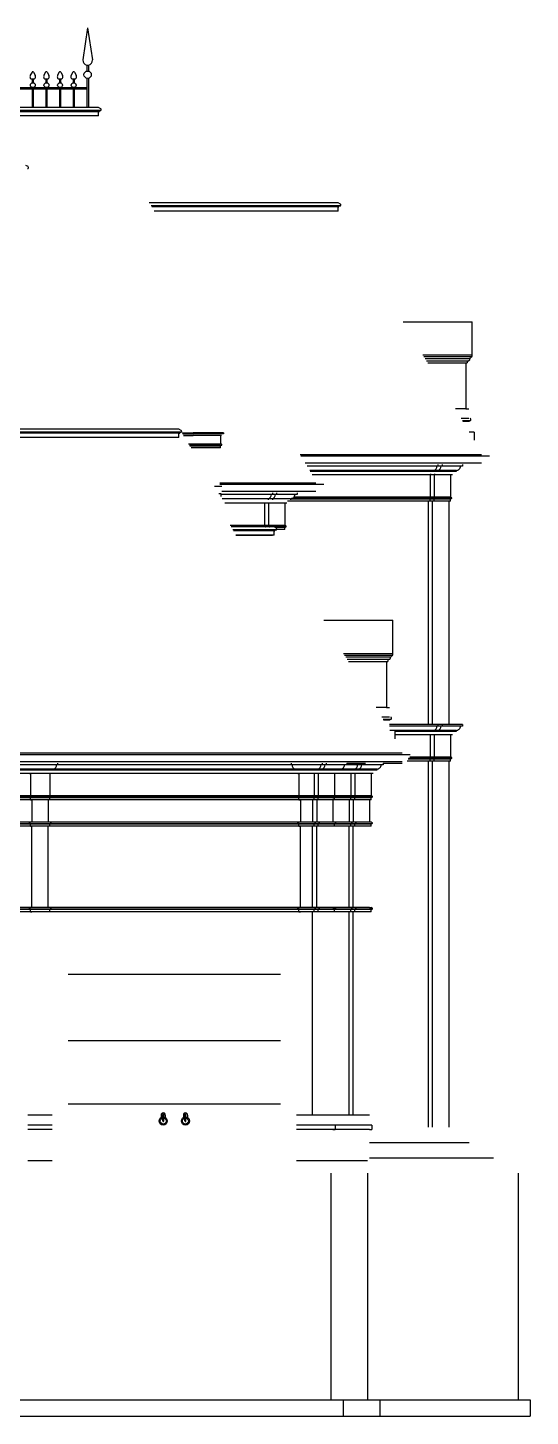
# Model space of a CAD drawing. Header units: metres. Extents: x 19367 to 20494, y -106 to 577.
# Drawn here: x 20247 to 20494, y -106 to 577 of the extents above; entities that cross this region are included whole.
import ezdxf

# ---------------------------------------------------------------- set-up
doc = ezdxf.new("R2010")
doc.units = ezdxf.units.M

msp = doc.modelspace()

# ---------------------------------------------------------------- linework, layer by layer
for p, q in [((20276.47, 576.53), (20274.17, 560.75)), ((20276.47, 576.53), (20278.78, 560.75)), ((20249.11, 554.66), (20248.25, 553.17)), ((20249.87, 554.66), (20250.73, 553.17)), ((20255.82, 554.66), (20254.96, 553.17)), ((20256.58, 554.66), (20257.44, 553.17)), ((20262.53, 554.66), (20261.67, 553.17)), ((20263.29, 554.66), (20264.15, 553.17)), ((20269.24, 554.66), (20268.38, 553.17)), ((20270, 554.66), (20270.86, 553.17)), ((20276.08, 558.14), (20276.08, 555.23)), ((20276.08, 558.14), (20276.86, 558.14)), ((20276.86, 558.14), (20276.86, 555.23)), ((20236.08, 547.11), (20276.08, 547.11)), ((20236.32, 546.59), (20276.08, 546.59)), ((20248.99, 551.43), (20249.99, 551.43)), ((20249.23, 551.43), (20249.23, 549.49)), ((20249.23, 547.11), (20249.23, 537.29)), ((20249.75, 551.43), (20249.75, 549.49)), ((20249.75, 547.11), (20249.75, 537.29)), ((20255.6, 547.11), (20276.08, 547.11)), ((20255.7, 551.43), (20256.7, 551.43)), ((20255.94, 551.43), (20255.94, 549.49)), ((20255.94, 547.11), (20255.94, 537.29)), ((20256.47, 551.43), (20256.47, 549.49)), ((20256.47, 547.11), (20256.47, 537.29)), ((20262.41, 551.43), (20263.42, 551.43)), ((20262.65, 551.43), (20262.65, 549.49)), ((20262.65, 547.11), (20262.65, 537.29)), ((20263.18, 551.43), (20263.18, 549.49)), ((20263.18, 547.11), (20263.18, 537.29)), ((20269.12, 551.43), (20270.13, 551.43)), ((20269.36, 551.43), (20269.36, 549.49)), ((20269.36, 547.11), (20269.36, 537.29)), ((20269.89, 551.43), (20269.89, 549.49)), ((20269.89, 547.11), (20269.89, 537.29)), ((20276.08, 551.66), (20276.08, 537.29)), ((20276.86, 551.66), (20276.86, 537.29)), ((20281.04, 533.29), (19871.13, 533.29)), ((20281.79, 537.29), (20056.09, 537.29)), ((20282.67, 535.79), (20056.09, 535.79)), ((20281.79, 535.29), (20056.09, 535.29)), ((20281.79, 533.29), (20281.04, 533.29)), ((20282.89, 536.74), (20281.79, 537.29)), ((20281.79, 535.29), (20282.17, 535.29)), ((20281.79, 533.29), (20281.79, 535.29)), ((20247.18, 508.26), (20246.09, 508.81)), ((20399.67, 490.44), (20306.76, 490.44)), ((20400.55, 488.94), (20307.66, 488.94)), ((20399.67, 488.44), (20307.96, 488.44)), ((20398.92, 486.44), (20309.16, 486.44)), ((20399.67, 486.44), (20398.92, 486.44)), ((20400.77, 489.89), (20399.67, 490.44)), ((20399.67, 488.44), (20400.05, 488.44)), ((20399.67, 486.44), (20399.67, 488.44)), ((20431.55, 432.06), (20465.58, 432.06)), ((20465.58, 414.96), (20465.58, 432.06)), ((20441.31, 415.79), (20465.58, 415.79)), ((20441.81, 414.96), (20465.17, 414.96)), ((20442.37, 414.03), (20464.44, 414.03)), ((20443.05, 412.89), (20463.1, 412.89)), ((20443.7, 411.81), (20462.38, 411.81)), ((20462.38, 411.81), (20463.1, 411.81)), ((20462.38, 411.81), (20462.38, 389.16)), ((20463.1, 412.89), (20463.93, 412.89)), ((20463.1, 412.89), (20463.1, 411.81)), ((20465.17, 414.55), (20464.75, 414.34)), ((20465.17, 414.96), (20465.17, 414.55)), ((20465.58, 414.96), (20465.17, 414.96)), ((20462.38, 389.16), (20457.29, 389.16)), ((20462.38, 389.16), (20463.82, 389.16)), ((20463.82, 384.5), (20460.09, 384.5)), ((20464.58, 383.34), (20460.78, 383.34)), ((20463.82, 383.02), (20460.97, 383.02)), ((20321.34, 379.2), (19973.1, 379.2)), ((20322.22, 377.7), (19974, 377.7)), ((20321.34, 377.2), (19974.3, 377.2)), ((20322.44, 378.65), (20321.34, 379.2)), ((20321.34, 377.2), (20321.72, 377.2)), ((20321.34, 375.2), (20321.34, 377.2)), ((20322.88, 377.37), (20328.39, 377.37)), ((20323.19, 376.87), (20328.39, 376.87)), ((20323.68, 376.06), (20328.39, 376.06)), ((20340.77, 377.37), (20328.39, 377.37)), ((20343.21, 376.87), (20328.39, 376.87)), ((20341.77, 376.06), (20328.39, 376.06)), ((20343.21, 377.37), (20340.77, 377.37)), ((20341.77, 376.06), (20341.77, 372.06)), ((20342.27, 376.06), (20341.77, 376.06)), ((20343.21, 377.37), (20343.21, 376.87)), ((20466.48, 377.83), (20464.08, 377.83)), ((20466.48, 377.83), (20466.48, 373.83)), ((20320.59, 375.2), (19975.5, 375.2)), ((20321.34, 375.2), (20320.59, 375.2)), ((20326.11, 372.06), (20341.77, 372.06)), ((20326.57, 371.31), (20342.21, 371.31)), ((20326.72, 371.06), (20341.77, 371.06)), ((20341.39, 370.06), (20327.33, 370.06)), ((20341.77, 370.06), (20341.39, 370.06)), ((20342.32, 371.78), (20341.77, 372.06)), ((20341.77, 371.06), (20341.96, 371.06)), ((20341.77, 370.06), (20341.77, 371.06)), ((20380.92, 366.83), (20470.08, 366.83)), ((20381.37, 366.08), (20474.09, 366.08)), ((20383.4, 362.7), (20470.08, 362.7)), ((20448.71, 361.87), (20448.71, 361.12)), ((20450.71, 361.87), (20450.71, 361.12)), ((20460.83, 361.83), (20460.83, 361.08)), ((20459.83, 361.08), (20384.37, 361.08)), ((20457.71, 358.96), (20385.64, 358.96)), ((20457.71, 358.46), (20385.94, 358.46)), ((20455.83, 356.83), (20386.92, 356.83)), ((20444.83, 356.87), (20444.83, 345.87)), ((20445.33, 356.87), (20444.83, 356.87)), ((20446.71, 358.99), (20446.71, 358.49)), ((20446.83, 356.87), (20446.83, 345.87)), ((20447.33, 356.87), (20446.83, 356.87)), ((20448.71, 358.99), (20448.71, 358.49)), ((20450.71, 361.12), (20450.21, 361.12)), ((20454.83, 356.83), (20454.83, 345.83)), ((20457.71, 358.96), (20457.71, 358.46)), ((20460.83, 361.08), (20459.83, 361.08)), ((20342.39, 351.06), (20338.89, 351.06)), ((20341.39, 352.93), (20388.66, 352.93)), ((20341.39, 352.18), (20392.66, 352.18)), ((20342.39, 348.8), (20388.66, 348.8)), ((20341.02, 347.56), (20341.93, 347.56)), ((20341.93, 347.56), (20341.93, 346.06)), ((20378.41, 347.18), (20341.93, 347.18)), ((20376.29, 345.06), (20342.54, 345.06)), ((20374.41, 342.93), (20343.84, 342.93)), ((20363.41, 342.93), (20363.41, 331.93)), ((20363.91, 342.93), (20363.41, 342.93)), ((20365.29, 345.06), (20365.29, 344.56)), ((20365.41, 342.93), (20365.41, 331.93)), ((20365.91, 342.93), (20365.41, 342.93)), ((20367.29, 347.93), (20367.29, 347.18)), ((20367.29, 345.06), (20367.29, 344.56)), ((20369.29, 347.18), (20368.79, 347.18)), ((20369.29, 347.93), (20369.29, 347.18)), ((20373.41, 342.93), (20373.41, 331.93)), ((20454.83, 343.83), (20374.79, 343.83)), ((20376.29, 344.56), (20376.25, 344.56)), ((20376.29, 345.06), (20376.29, 344.56)), ((20454.83, 344.83), (20376.29, 344.83)), ((20455.27, 345.08), (20376.62, 345.08)), ((20454.83, 345.83), (20377.93, 345.83)), ((20379.41, 347.18), (20378.41, 347.18)), ((20379.41, 347.93), (20379.41, 347.18)), ((20444.83, 343.87), (20444.08, 343.87)), ((20444.08, 234.06), (20444.08, 343.83)), ((20445.38, 345.59), (20444.83, 345.87)), ((20444.83, 344.87), (20445.02, 344.87)), ((20444.83, 343.87), (20444.83, 344.87)), ((20446.83, 343.87), (20446.08, 343.87)), ((20446.08, 234.06), (20446.08, 343.83)), ((20447.38, 345.59), (20446.83, 345.87)), ((20446.83, 344.87), (20447.02, 344.87)), ((20446.83, 343.87), (20446.83, 344.87)), ((20454.08, 343.83), (20454.08, 234.06)), ((20455.38, 345.56), (20454.83, 345.83)), ((20454.83, 344.83), (20455.02, 344.83)), ((20454.83, 343.83), (20454.83, 344.83)), ((20373.41, 331.93), (20346.56, 331.93)), ((20368.14, 331.2), (20346.99, 331.2)), ((20369.02, 329.7), (20347.89, 329.7)), ((20368.52, 329.2), (20348.19, 329.2)), ((20363.96, 331.66), (20363.41, 331.93)), ((20365.96, 331.66), (20365.41, 331.93)), ((20369.24, 330.65), (20368.14, 331.2)), ((20368.14, 329.2), (20368.52, 329.2)), ((20368.14, 327.2), (20368.14, 329.2)), ((20373.85, 331.18), (20368.19, 331.18)), ((20373.41, 330.93), (20368.69, 330.93)), ((20373.41, 329.93), (20369.44, 329.93)), ((20373.96, 331.66), (20373.41, 331.93)), ((20373.41, 330.93), (20373.6, 330.93)), ((20373.41, 329.93), (20373.41, 330.93)), ((20349.39, 327.2), (20367.39, 327.2)), ((20367.39, 327.2), (20349.39, 327.2)), ((20368.14, 327.2), (20367.39, 327.2)), ((20392.55, 285.28), (20426.58, 285.28)), ((20426.58, 268.19), (20426.58, 285.28)), ((20402.31, 269.01), (20426.58, 269.01)), ((20402.81, 268.19), (20426.17, 268.19)), ((20403.36, 267.25), (20425.44, 267.25)), ((20426.17, 267.77), (20425.75, 267.56)), ((20426.17, 268.19), (20426.17, 267.77)), ((20426.58, 268.19), (20426.17, 268.19)), ((20404.05, 266.11), (20424.1, 266.11)), ((20404.7, 265.03), (20423.37, 265.03)), ((20423.37, 265.03), (20424.1, 265.03)), ((20423.37, 265.03), (20423.37, 242.38)), ((20424.1, 266.11), (20424.93, 266.11)), ((20424.1, 266.11), (20424.1, 265.03)), ((20423.37, 242.38), (20418.29, 242.38)), ((20423.37, 242.38), (20424.82, 242.38)), ((20424.82, 237.72), (20421.08, 237.72)), ((20425.58, 236.56), (20421.78, 236.56)), ((20424.82, 236.25), (20421.97, 236.25)), ((20460.83, 234.06), (20424.82, 234.06)), ((20459.83, 233.31), (20424.82, 233.31)), ((20448.71, 233.31), (20448.21, 233.31)), ((20448.71, 234.06), (20448.71, 233.31)), ((20450.71, 233.31), (20450.21, 233.31)), ((20450.71, 234.06), (20450.71, 233.31)), ((20460.83, 233.31), (20459.83, 233.31)), ((20460.83, 234.06), (20460.83, 233.31)), ((20457.71, 231.18), (20425.01, 231.18)), ((20427.48, 231.06), (20425.08, 231.06)), ((20427.48, 231.06), (20427.48, 227.06)), ((20457.71, 230.68), (20427.48, 230.68)), ((20454.83, 229.06), (20427.48, 229.06)), ((20444.83, 229.06), (20444.83, 218.06)), ((20445.33, 229.06), (20444.83, 229.06)), ((20446.71, 231.18), (20446.71, 230.68)), ((20446.83, 229.06), (20446.83, 218.06)), ((20447.33, 229.06), (20446.83, 229.06)), ((20448.71, 231.18), (20448.71, 230.68)), ((20454.83, 229.06), (20454.83, 218.06)), ((20455.83, 229.06), (20454.83, 229.06)), ((20457.71, 231.18), (20457.71, 230.68)), ((19980.59, 220.06), (20431.08, 220.06)), ((19980.59, 219.31), (20435.09, 219.31)), ((19980.59, 215.92), (20431.08, 215.92)), ((20420.83, 214.31), (19980.59, 214.31)), ((20418.71, 212.18), (19980.59, 212.18)), ((20418.71, 211.68), (19980.59, 211.68)), ((20259.71, 212.18), (20259.71, 211.68)), ((20261.71, 215.06), (20261.71, 214.31)), ((20376.46, 215.06), (20376.46, 214.31)), ((20378.46, 212.18), (20378.46, 211.68)), ((20389.71, 212.18), (20389.71, 211.68)), ((20391.71, 215.06), (20391.71, 214.31)), ((20391.71, 212.18), (20391.71, 211.68)), ((20393.71, 214.31), (20393.21, 214.31)), ((20393.71, 215.06), (20393.71, 214.31)), ((20400.71, 212.18), (20400.71, 211.68)), ((20403.83, 214.31), (20402.83, 214.31)), ((20403.83, 215.06), (20403.83, 214.31)), ((20403.83, 215.06), (20413.08, 215.06)), ((20407.71, 212.18), (20407.71, 211.68)), ((20409.71, 215.06), (20409.71, 214.31)), ((20409.71, 212.18), (20409.71, 211.68)), ((20411.71, 214.31), (20411.21, 214.31)), ((20411.71, 215.06), (20411.71, 214.31)), ((20418.71, 212.18), (20418.71, 211.68)), ((20421.83, 214.31), (20420.83, 214.31)), ((20421.66, 214.31), (20421.16, 214.31)), ((20421.83, 215.06), (20421.83, 214.31)), ((20421.83, 215.06), (20431.08, 215.06)), ((20454.83, 216.06), (20433.6, 216.06)), ((20454.83, 217.06), (20434.01, 217.06)), ((20455.27, 217.31), (20434.26, 217.31)), ((20454.83, 218.06), (20434.89, 218.06)), ((20444.08, 36.06), (20444.08, 216.06)), ((20444.83, 216.06), (20444.08, 216.06)), ((20445.38, 217.78), (20444.83, 218.06)), ((20444.83, 216.06), (20444.83, 217.06)), ((20446.08, 36.06), (20446.08, 216.06)), ((20446.83, 216.06), (20446.08, 216.06)), ((20447.38, 217.78), (20446.83, 218.06)), ((20446.83, 217.06), (20447.02, 217.06)), ((20446.83, 216.06), (20446.83, 217.06)), ((20454.08, 216.06), (20454.08, 36.06)), ((20455.48, 217.78), (20454.83, 218.06)), ((20454.83, 217.06), (20455.02, 217.06)), ((20454.83, 216.06), (20454.83, 217.06)), ((20415.83, 210.06), (19980.59, 210.06)), ((20247.84, 210.06), (20248.34, 210.06)), ((20248.34, 210.06), (20248.34, 199.06)), ((20257.84, 210.06), (20257.84, 199.06)), ((20258.34, 210.06), (20257.84, 210.06)), ((20379.84, 210.06), (20380.34, 210.06)), ((20380.34, 210.06), (20380.34, 199.06)), ((20387.84, 210.06), (20387.84, 199.06)), ((20388.34, 210.06), (20387.84, 210.06)), ((20389.84, 210.06), (20389.84, 199.06)), ((20390.34, 210.06), (20389.84, 210.06)), ((20390.34, 210.06), (20389.84, 210.06)), ((20397.83, 210.06), (20397.83, 199.06)), ((20398.83, 210.06), (20397.83, 210.06)), ((20405.83, 210.06), (20405.83, 199.06)), ((20406.33, 210.06), (20405.83, 210.06)), ((20407.83, 210.06), (20407.83, 199.06)), ((20408.33, 210.06), (20407.83, 210.06)), ((20408.33, 210.06), (20407.83, 210.06)), ((20415.83, 210.06), (20415.83, 199.06)), ((20416.83, 210.06), (20415.83, 210.06)), ((20415.83, 198.06), (19982.8, 198.06)), ((20416.27, 198.31), (19983.07, 198.31)), ((20415.83, 199.06), (19984.21, 199.06)), ((20247.79, 198.78), (20248.34, 199.06)), ((20248.34, 197.06), (20248.34, 198.06)), ((20258.39, 198.78), (20257.84, 199.06)), ((20257.84, 197.06), (20257.84, 198.06)), ((20379.79, 198.78), (20380.34, 199.06)), ((20380.34, 197.06), (20380.34, 198.06)), ((20388.38, 198.78), (20387.84, 199.06)), ((20387.84, 197.06), (20387.84, 198.06)), ((20390.38, 198.78), (20389.84, 199.06)), ((20389.84, 198.06), (20390.02, 198.06)), ((20389.84, 197.06), (20389.84, 198.06)), ((20397.09, 199.06), (20397.83, 199.06)), ((20397.09, 198.31), (20398.27, 198.31)), ((20397.09, 198.06), (20398.01, 198.06)), ((20398.38, 198.78), (20397.83, 199.06)), ((20397.83, 198.06), (20398.02, 198.06)), ((20397.83, 197.06), (20397.83, 198.06)), ((20406.38, 198.78), (20405.83, 199.06)), ((20405.83, 197.06), (20405.83, 198.06)), ((20408.38, 198.78), (20407.83, 199.06)), ((20407.83, 198.06), (20408.02, 198.06)), ((20407.83, 197.06), (20407.83, 198.06)), ((20416.38, 198.78), (20415.83, 199.06)), ((20415.83, 198.06), (20416.02, 198.06)), ((20415.83, 197.06), (20415.83, 198.06)), ((20415.08, 197.06), (19981.34, 197.06)), ((20248.34, 197.06), (20249.09, 197.06)), ((20249.09, 197.06), (20249.09, 186.06)), ((20257.84, 197.06), (20257.09, 197.06)), ((20257.09, 197.06), (20257.09, 186.06)), ((20380.34, 197.06), (20381.09, 197.06)), ((20381.09, 197.06), (20381.09, 186.06)), ((20387.09, 197.06), (20387.09, 186.06)), ((20387.84, 197.06), (20387.09, 197.06)), ((20389.09, 197.06), (20389.09, 186.06)), ((20389.84, 197.06), (20389.09, 197.06)), ((20397.08, 197.06), (20397.08, 186.06)), ((20397.83, 197.06), (20397.08, 197.06)), ((20405.08, 197.06), (20405.08, 186.06)), ((20405.83, 197.06), (20405.08, 197.06)), ((20407.08, 197.06), (20407.08, 186.06)), ((20407.83, 197.06), (20407.08, 197.06)), ((20415.08, 197.06), (20415.08, 186.06)), ((20415.83, 197.06), (20415.08, 197.06)), ((20415.83, 186.06), (19981.34, 186.06)), ((20416.02, 185.06), (19981.34, 185.06)), ((20416.27, 185.31), (19981.77, 185.31)), ((20247.79, 185.78), (20248.34, 186.06)), ((20248.34, 184.06), (20248.34, 185.06)), ((20258.39, 185.78), (20257.84, 186.06)), ((20257.84, 184.06), (20257.84, 185.06)), ((20379.79, 185.78), (20380.34, 186.06)), ((20380.34, 184.06), (20380.34, 185.06)), ((20388.38, 185.78), (20387.84, 186.06)), ((20387.84, 184.06), (20387.84, 185.06)), ((20390.38, 185.78), (20389.84, 186.06)), ((20389.84, 185.06), (20390.02, 185.06)), ((20389.84, 184.06), (20389.84, 185.06)), ((20398.38, 185.78), (20397.83, 186.06)), ((20397.83, 185.06), (20398.02, 185.06)), ((20397.83, 184.06), (20397.83, 185.06)), ((20406.38, 185.78), (20405.83, 186.06)), ((20405.83, 184.06), (20405.83, 185.06)), ((20408.38, 185.78), (20407.83, 186.06)), ((20407.83, 185.06), (20408.02, 185.06)), ((20407.83, 184.06), (20407.83, 185.06)), ((20416.38, 185.78), (20415.83, 186.06)), ((20415.83, 185.06), (20416.02, 185.06)), ((20415.83, 184.06), (20415.83, 185.06)), ((20415.09, 184.06), (19981.34, 184.06)), ((20248.34, 184.06), (20249.09, 184.06)), ((20249.08, 144.06), (20249.08, 184.06)), ((20257.09, 144.06), (20257.09, 184.06)), ((20257.84, 184.06), (20257.09, 184.06)), ((20380.34, 184.06), (20381.09, 184.06)), ((20381.08, 144.06), (20381.08, 184.06)), ((20387.09, 144.06), (20387.09, 184.06)), ((20387.84, 184.06), (20387.09, 184.06)), ((20389.09, 144.06), (20389.09, 184.06)), ((20389.84, 184.06), (20389.09, 184.06)), ((20397.83, 184.06), (20397.08, 184.06)), ((20405.08, 144.06), (20405.08, 184.06)), ((20405.83, 184.06), (20405.08, 184.06)), ((20407.08, 144.06), (20407.08, 184.06)), ((20407.83, 184.06), (20407.08, 184.06)), ((20415.83, 184.06), (20415.08, 184.06)), ((20415.09, 144.06), (19944.04, 144.06)), ((20247.79, 143.78), (20248.33, 144.06)), ((20258.38, 143.78), (20257.84, 144.06)), ((20379.79, 143.78), (20380.33, 144.06)), ((20388.38, 143.78), (20387.84, 144.06)), ((20390.38, 143.78), (20389.84, 144.06)), ((20397.09, 144.06), (20397.84, 144.06)), ((20398.38, 143.78), (20397.84, 144.06)), ((20406.38, 143.78), (20405.83, 144.06)), ((20408.38, 143.78), (20407.83, 144.06)), ((20415.09, 144.06), (20415.84, 144.06)), ((20416.38, 143.78), (20415.84, 144.06)), ((20416.27, 143.31), (19971.15, 143.31)), ((20416.02, 143.06), (19981.34, 143.06)), ((20415.09, 142.06), (19981.34, 142.06)), ((20248.33, 142.06), (20248.33, 143.06)), ((20248.33, 142.06), (20249.08, 142.06)), ((20257.84, 142.06), (20257.09, 142.06)), ((20257.84, 142.06), (20257.84, 143.06)), ((20380.33, 142.06), (20380.33, 143.06)), ((20380.33, 142.06), (20381.08, 142.06)), ((20387.09, 42.06), (20387.09, 142.06)), ((20387.84, 142.06), (20387.09, 142.06)), ((20387.84, 142.06), (20387.84, 143.06)), ((20389.84, 143.06), (20390.02, 143.06)), ((20389.84, 142.06), (20389.84, 143.06)), ((20397.84, 142.06), (20397.09, 142.06)), ((20397.84, 143.06), (20398.02, 143.06)), ((20397.84, 142.06), (20397.84, 143.06)), ((20405.08, 42.06), (20405.08, 142.06)), ((20405.83, 142.06), (20405.08, 142.06)), ((20405.83, 142.06), (20405.83, 143.06)), ((20407.08, 42.06), (20407.08, 142.06)), ((20407.83, 143.06), (20408.02, 143.06)), ((20407.83, 142.06), (20407.83, 143.06)), ((20415.84, 142.06), (20415.09, 142.06)), ((20415.84, 143.06), (20416.02, 143.06)), ((20415.84, 142.06), (20415.84, 143.06)), ((20371.33, 111.16), (20266.84, 111.16)), ((20371.33, 78.53), (20266.84, 78.53)), ((20259.09, 42.06), (20247.08, 42.06)), ((20371.33, 47.42), (20266.84, 47.42)), ((20312.59, 42.02), (20312.59, 40.9)), ((20313.37, 41.17), (20313.37, 42.39)), ((20313.87, 41.17), (20313.87, 42.39)), ((20314.61, 41.99), (20314.61, 40.92)), ((20323.56, 41.99), (20323.56, 40.92)), ((20324.3, 41.17), (20324.3, 42.39)), ((20324.8, 41.17), (20324.8, 42.39)), ((20325.58, 42.02), (20325.58, 40.9)), ((20415.09, 42.06), (20379.08, 42.06)), ((20259.09, 37.06), (20247.08, 37.06)), ((20259.09, 35.06), (20247.08, 35.06)), ((20313.37, 39.18), (20313.37, 40.66)), ((20313.87, 39.18), (20313.87, 40.66)), ((20324.3, 39.18), (20324.3, 40.66)), ((20324.8, 39.18), (20324.8, 40.66)), ((20416.13, 37.06), (20379.08, 37.06)), ((20415.09, 35.06), (20379.08, 35.06)), ((20397.09, 35.06), (20398.13, 35.06)), ((20398.13, 37.06), (20398.13, 35.06)), ((20415.09, 35.06), (20416.13, 35.06)), ((20416.13, 37.06), (20416.13, 35.06)), ((20415.09, 28.56, -2.31), (20464.08, 28.56, -2.31)), ((20415.09, 21.06, -2.31), (20476.08, 21.06, -2.31)), ((20259.09, 19.56), (20247.08, 19.56)), ((20414.09, 19.56), (20379.08, 19.56)), ((20396.09, 13.56), (20396.09, -97.94)), ((20414.09, 13.56), (20414.09, -97.94)), ((20488.08, 13.56, -2.31), (20488.08, -97.94, -2.31)), ((19367.28, -97.94, -24.5), (20494.08, -97.94, -2.31)), ((20402.09, -97.94), (20402.09, -105.94)), ((20420.09, -97.94), (20420.09, -105.94)), ((20494.08, -97.94, -2.31), (20494.08, -105.94, -2.31)), ((19367.28, -105.94, -24.5), (20494.08, -105.94, -2.31))]:
    msp.add_line(p, q)
for centre, radius in [((20276.47, 553.47, -0.21), 1.8), ((20249.49, 548.31, -0.21), 1.2), ((20256.2, 548.31, -0.21), 1.2), ((20262.91, 548.31, -0.21), 1.2), ((20269.62, 548.31, -0.21), 1.2), ((20313.62, 39.18, -6.38), 2), ((20324.55, 39.18, -6.38), 2), ((20313.62, 39.18, -6.38), 1.5), ((20324.55, 39.18, -6.38), 1.5)]:
    msp.add_circle(centre, radius)
for centre, radius, start, end in [((20276.47, 560.43, -0.21), 2.32, 172.08054, 260.28817), ((20276.48, 560.43, -0.21), 2.32, 279.37796, 7.91946), ((20249.83, 552.46, -0.21), 1.72, 155.88467, 205.55516), ((20249.49, 554.44, -0.21), 0.435, 30, 150), ((20249.16, 552.44, -0.21), 1.72, 335.14902, 24.82331), ((20256.54, 552.46, -0.21), 1.72, 155.88467, 205.55516), ((20256.2, 554.44, -0.21), 0.435, 30, 150), ((20255.87, 552.44, -0.21), 1.72, 335.14902, 24.82331), ((20263.25, 552.46, -0.21), 1.72, 155.88467, 205.55516), ((20262.91, 554.44, -0.21), 0.435, 30, 150), ((20262.58, 552.44, -0.21), 1.72, 335.14902, 24.82331), ((20269.96, 552.46, -0.21), 1.72, 155.88467, 205.55516), ((20269.62, 554.44, -0.21), 0.435, 30, 150), ((20269.29, 552.44, -0.21), 1.72, 335.14902, 24.82331), ((20248.97, 552.42, -0.21), 0.988, 224.96216, 271.30762), ((20250.02, 552.44, -0.21), 1.01, 268.68797, 314.55586), ((20255.68, 552.42, -0.21), 0.988, 224.96216, 271.30762), ((20256.73, 552.44, -0.21), 1.01, 268.68797, 314.55586), ((20262.39, 552.42, -0.21), 0.988, 224.96216, 271.30762), ((20263.44, 552.44, -0.21), 1.01, 268.68797, 314.55586), ((20269.1, 552.42, -0.21), 0.988, 224.96216, 271.30762), ((20270.15, 552.44, -0.21), 1.01, 268.68797, 314.55586), ((20282.67, 535.29, 0.14), 0.5, 90, 180), ((20282.67, 536.29, 0.14), 0.5, 270, 63.98689), ((20246.96, 507.81, -0.34), 0.5, 270, 63.98689), ((20400.55, 488.44, -1.77), 0.5, 90, 180), ((20400.55, 489.44, -1.77), 0.5, 270, 63.98689), ((20463.93, 413.1), 0.207, 270, 14.52962), ((20464.08, 413.46), 0.311, 279.04383, 45), ((20464.44, 413.82), 0.207, 90, 225), ((20464.44, 414.34), 0.311, 270, 0), ((20464.62, 382.16), 1.17, 91.64842, 132.75161), ((20464.26, 383.91), 0.658, 299.72903, 64.27388), ((20322.22, 377.2, 1.54), 0.5, 90, 180), ((20322.22, 378.2, 1.54), 0.5, 270, 63.98689), ((20342.21, 371.06, -0.73), 0.25, 90, 180), ((20342.21, 371.56, -0.73), 0.25, 270, 63.98689), ((20446.15, 360.98, -2.11), 2.07, 285.7158, 3.75539), ((20448.15, 360.98, -2.11), 2.07, 285.7158, 3.75539), ((20457.71, 361.08, -2.99), 2.12, 269.99997, 0), ((20364.73, 347.05, -0.54), 2.07, 285.7158, 3.75539), ((20366.73, 347.05, -0.54), 2.07, 285.7158, 3.75539), ((20376.29, 347.18, -1.43), 2.12, 269.99997, 0), ((20445.27, 344.87, -2.11), 0.25, 90, 180), ((20445.27, 345.37, -2.11), 0.25, 270, 63.98689), ((20447.27, 344.87, -2.11), 0.25, 90, 180), ((20447.27, 345.37, -2.11), 0.25, 270, 63.98689), ((20455.27, 344.83, -2.99), 0.25, 90, 180), ((20455.27, 345.33, -2.99), 0.25, 270, 63.98689), ((20363.85, 331.43, -0.54), 0.25, 294.53474, 63.98689), ((20365.85, 331.43, -0.54), 0.25, 294.53479, 63.98689), ((20369.02, 329.2, 0.11), 0.5, 90, 180), ((20369.02, 330.2, 0.11), 0.5, 270, 63.98689), ((20373.85, 330.93, -1.43), 0.25, 90, 180), ((20373.85, 331.43, -1.43), 0.25, 270, 63.98689), ((20424.93, 266.32), 0.207, 270, 14.52962), ((20425.08, 266.68), 0.311, 279.04383, 45), ((20425.44, 267.05), 0.207, 90, 225), ((20425.44, 267.56), 0.311, 270, 0), ((20425.62, 235.39), 1.17, 91.64842, 132.75161), ((20425.26, 237.13), 0.658, 299.72903, 64.27388), ((20446.15, 233.17, -0.88), 2.07, 285.7158, 3.75539), ((20448.15, 233.17, -0.88), 2.07, 285.7158, 3.75539), ((20457.71, 233.31, -4.15), 2.12, 269.99997, 0), ((20259.15, 214.17, -2.88), 2.07, 285.7158, 3.75539), ((20379.02, 214.17, -2.88), 2.07, 176.24461, 254.2842), ((20389.15, 214.17, -2.88), 2.07, 285.7158, 3.75539), ((20391.15, 214.17, -2.88), 2.07, 285.7158, 3.75539), ((20400.71, 214.31), 2.12, 269.99997, 0), ((20407.15, 214.17), 2.07, 285.7158, 3.75539), ((20409.15, 214.17, 0), 2.07, 285.7158, 3.75539), ((20418.71, 214.31), 2.12, 269.99997, 0), ((20445.27, 217.06, -0.88), 0.25, 90, 180), ((20445.27, 217.56, -0.88), 0.25, 270, 63.98689), ((20447.27, 217.06, -0.88), 0.25, 90, 180), ((20447.27, 217.56, -0.88), 0.25, 270, 63.98689), ((20455.27, 217.06, -4.15), 0.25, 90, 180), ((20455.27, 217.56, -4.15), 0.25, 270, 63.98689), ((20247.9, 198.56, -2.88), 0.25, 116.01311, 270), ((20247.9, 198.06, -2.88), 0.25, 0, 90), ((20258.28, 198.06, -2.88), 0.25, 90, 180), ((20258.28, 198.56, -2.88), 0.25, 270, 63.98689), ((20379.9, 198.56, -2.88), 0.25, 116.01311, 270), ((20379.9, 198.06, -2.88), 0.25, 0, 90), ((20388.27, 198.06, 0.56), 0.25, 90, 180), ((20388.27, 198.56, 0.56), 0.25, 270, 63.98689), ((20390.27, 198.06, 0.56), 0.25, 90, 180), ((20390.27, 198.56, 0.56), 0.25, 270, 63.98689), ((20398.27, 198.06, 1.09), 0.25, 90, 180), ((20398.27, 198.56, 1.09), 0.25, 270, 63.98689), ((20406.27, 198.06, 1.09), 0.25, 90, 180), ((20406.27, 198.56, 1.09), 0.25, 270, 63.98689), ((20408.27, 198.06, 1.09), 0.25, 90, 180), ((20408.27, 198.56, 1.09), 0.25, 270, 63.98689), ((20416.27, 198.06, 1.09), 0.25, 90, 180), ((20416.27, 198.56, 1.09), 0.25, 270, 63.98689), ((20247.9, 185.56, -2.52), 0.25, 116.01311, 270), ((20247.9, 185.06, -2.52), 0.25, 0, 90), ((20258.28, 185.06, -2.52), 0.25, 90, 180), ((20258.28, 185.56, -2.52), 0.25, 270, 63.98689), ((20379.9, 185.56, -2.52), 0.25, 116.01311, 270), ((20379.9, 185.06, -2.52), 0.25, 0, 90), ((20388.27, 185.06, 1.1), 0.25, 90, 180), ((20388.27, 185.56, 1.1), 0.25, 270, 63.98689), ((20390.27, 185.06, 1.1), 0.25, 90, 180), ((20390.27, 185.56, 1.1), 0.25, 270, 63.98689), ((20398.27, 185.06, 2.18), 0.25, 90, 180), ((20398.27, 185.56, 1.09), 0.25, 270, 63.98689), ((20406.27, 185.06, 1.63), 0.25, 90, 180), ((20406.27, 185.56, 1.63), 0.25, 270, 63.98689), ((20408.27, 185.06, 1.63), 0.25, 90, 180), ((20408.27, 185.56, 1.63), 0.25, 270, 63.98689), ((20416.27, 185.06, 2.18), 0.25, 90, 180), ((20416.27, 185.56, 2.18), 0.25, 270, 63.98689), ((20247.9, 143.56, -0.34), 0.25, 116.01311, 270), ((20258.27, 143.56, -0.34), 0.25, 270, 63.98689), ((20379.9, 143.56, -0.34), 0.25, 116.01311, 270), ((20388.27, 143.56, -0.34), 0.25, 270, 63.98689), ((20390.27, 143.56, -0.34), 0.25, 270, 63.98689), ((20398.27, 143.56, -0.34), 0.25, 270, 63.98689), ((20406.27, 143.56, 0.19), 0.25, 270, 63.98689), ((20408.27, 143.56, 0.19), 0.25, 270, 63.98689), ((20416.27, 143.56, -0.34), 0.25, 270, 63.98689), ((20247.9, 143.06, -0.34), 0.25, 0, 90), ((20258.27, 143.06, -0.34), 0.25, 90, 180), ((20379.9, 143.06, -0.34), 0.25, 0, 90), ((20388.27, 143.06, -0.34), 0.25, 90, 180), ((20390.27, 143.06, -0.34), 0.25, 90, 180), ((20398.27, 143.06, -0.34), 0.25, 90, 180), ((20406.27, 143.06, 0.19), 0.25, 90, 180), ((20408.27, 143.06, 0.19), 0.25, 90, 180), ((20416.27, 143.06, -0.34), 0.25, 90, 180), ((20313.61, 42.19, -6.38), 1.03, 348.64018, 189.63763), ((20313.62, 42.39, -6.38), 0.25, 0, 180), ((20324.56, 42.19, -6.38), 1.03, 350.36237, 191.35982), ((20324.55, 42.39, -6.38), 0.25, 0, 180), ((20313.62, 39.18, -6.38), 0.25, 180, 0), ((20324.55, 39.18, -6.38), 0.25, 180, 0)]:
    msp.add_arc(centre, radius, start, end)

doc.saveas('drawing.dxf')
